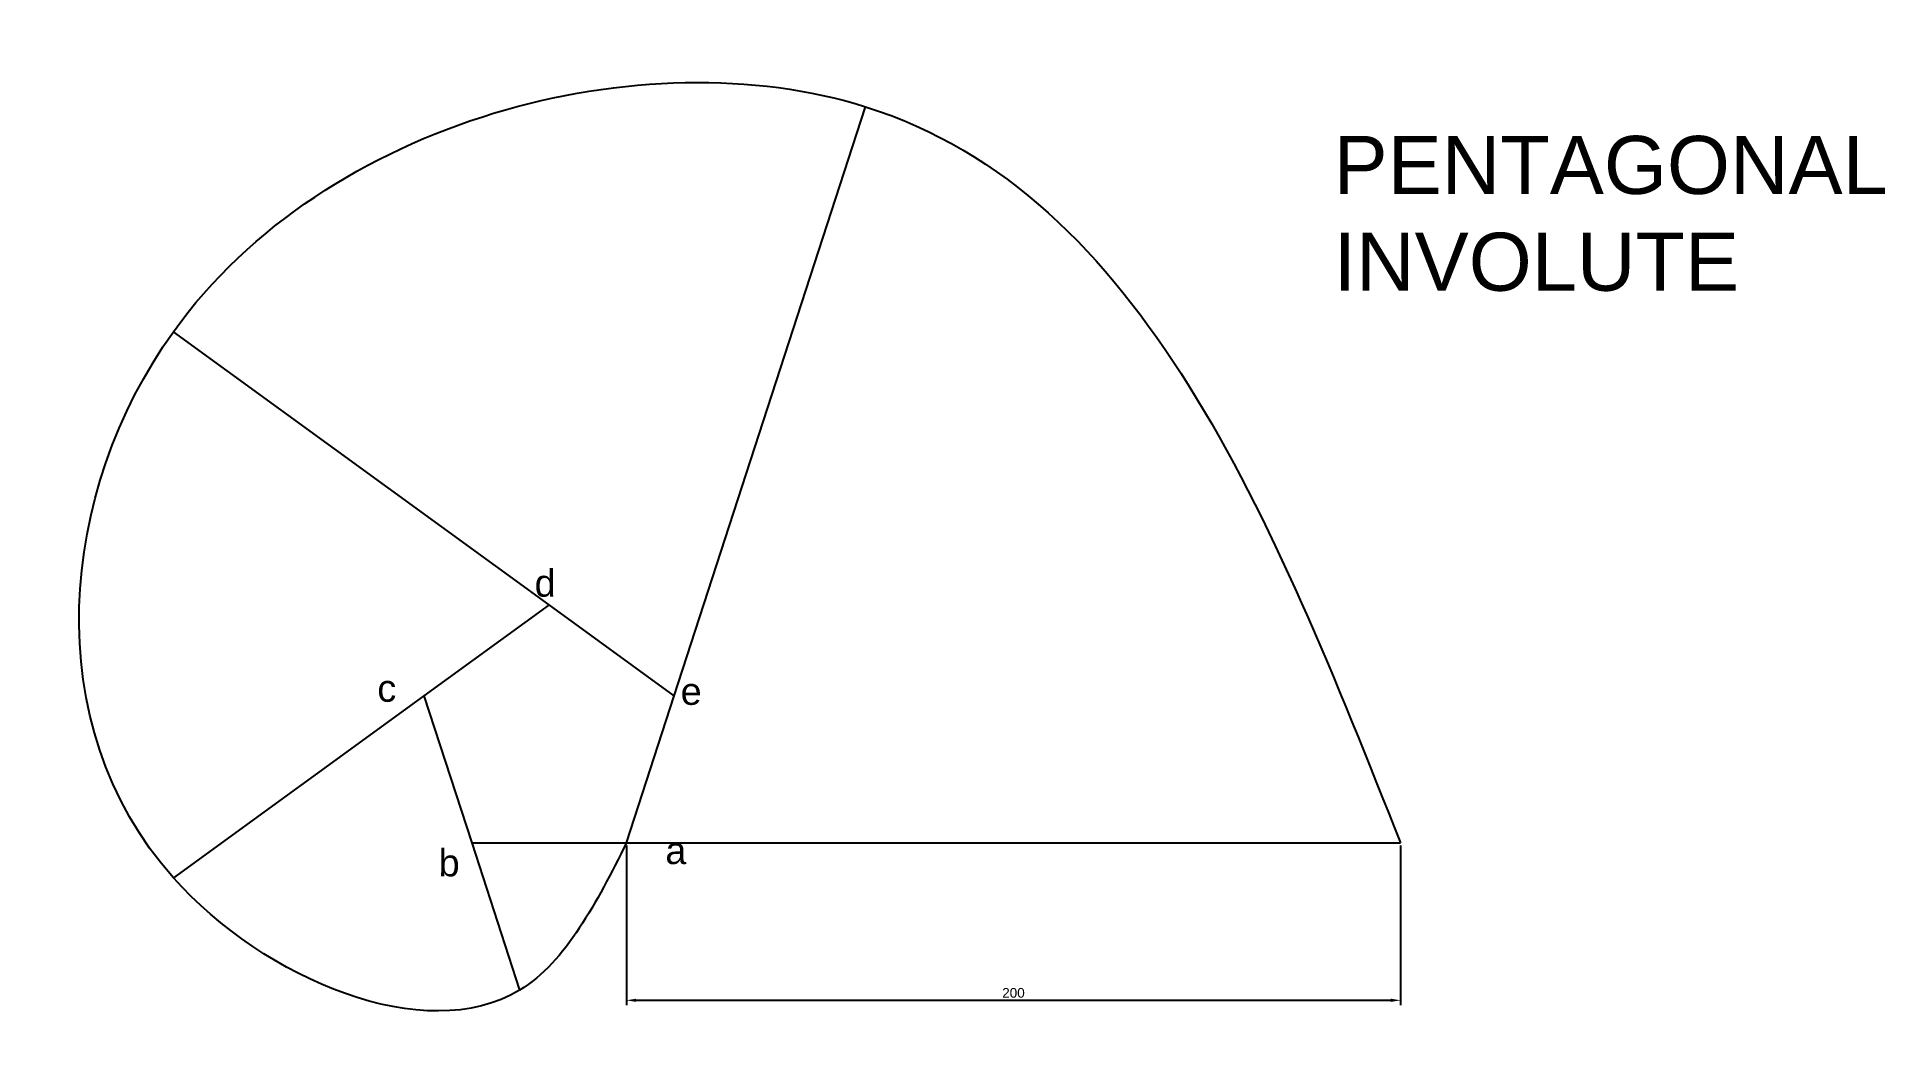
# Model space of a CAD drawing. Header units: millimetres. Extents: x 37 to 515, y 48 to 309.
import ezdxf

# ---------------------------------------------------------------- set-up
doc = ezdxf.new("R2010")
doc.units = ezdxf.units.MM
doc.styles.get("Standard").update_dxf_attribs({"font": 'arial.ttf'})
doc.dimstyles.new('ISO-25', dxfattribs={"dimtxt": 2.5, "dimasz": 2.5, "dimexe": 1.25, "dimexo": 0.625, "dimtad": 1, "dimtxsty": 'Standard', "dimcen": 2.5, "dimadec": 0, "dimazin": 0, "dimtfac": 1, "dimtmove": 0, "dimatfit": 3, "dimfxl": 1, "dimarcsym": 0})

# ---------------------------------------------------------------- blocks, each defined once
blk = doc.blocks.new('*D3')
at = {"color": 0, "lineweight": -2, "transparency": 16777216}
for p, q in [((189.8, 99.85), (189.8, 58.56)), ((389.8, 99.85), (389.8, 58.56)), ((192.3, 59.81), (387.3, 59.81))]:
    blk.add_line(p, q, dxfattribs=at)
at = {"color": 0, "transparency": 16777216}
for points in [[(192.3, 60.23), (192.3, 59.4), (189.8, 59.81)], [(387.3, 60.23), (387.3, 59.4), (389.8, 59.81)]]:
    blk.add_solid(points, dxfattribs=at)
at = {"layer": 'Defpoints', "color": 0, "transparency": 16777216}
for p in [(189.8, 100.48), (389.8, 100.48), (389.8, 59.81)]:
    blk.add_point(p, dxfattribs=at)
at = {"color": 0, "transparency": 16777216, "insert": (289.8, 61.72), "char_height": 2.5, "attachment_point": 5}
blk.add_mtext('200', dxfattribs=at)

msp = doc.modelspace()

# ---------------------------------------------------------------- linework, layer by layer
for p, q in [((202.156, 138.517), (251.599, 290.686)), ((169.796, 162.029), (72.714, 232.563)), ((137.435, 138.517), (72.714, 91.495)), ((149.796, 100.475), (162.156, 62.433)), ((189.796, 100.475), (389.796, 100.475))]:
    msp.add_line(p, q)
msp.add_lwpolyline([(149.796, 100.475), (189.796, 100.475), (202.156, 138.517), (169.796, 162.029), (137.435, 138.517)], close=True)
at = {"color": 2}
msp.add_spline([(189.796, 100.475), (162.156, 62.433), (72.714, 91.495), (72.714, 232.563), (251.599, 290.686), (389.796, 100.475)], degree=3, dxfattribs=at)

# ---------------------------------------------------------------- texts
at = {"attachment_point": 1}
for s, width, heights, insert, char_height in [('PENTAGONAL INVOLUTE', 131.04993, [0], (372.523, 283.146), 15), ('d', 3.73391, [0], (166.062, 171.106), 7), ('c', 8.18245, [0], (125.414, 143.942), 7), ('e', 8.45581, [4.651], (203.797, 143.151), 7), ('a', 10.0301, [0], (199.847, 102.01), 7), ('b', 7.3906, [0], (141.251, 98.845), 7)]:
    msp.add_mtext_dynamic_manual_height_columns(s, width=width, gutter_width=12.5, heights=heights, dxfattribs=dict(at, insert=insert, char_height=char_height))

# ---------------------------------------------------------------- dimensions: what is measured, and where the dimension line sits
dim = msp.add_linear_dim(base=(389.796, 59.814), p1=(189.796, 100.475), p2=(389.796, 100.475), dimstyle='ISO-25')
dim.commit()
dim.dimension.update_dxf_attribs({"geometry": '*D3', "text_midpoint": (289.796, 61.716)})

doc.saveas('drawing.dxf')
